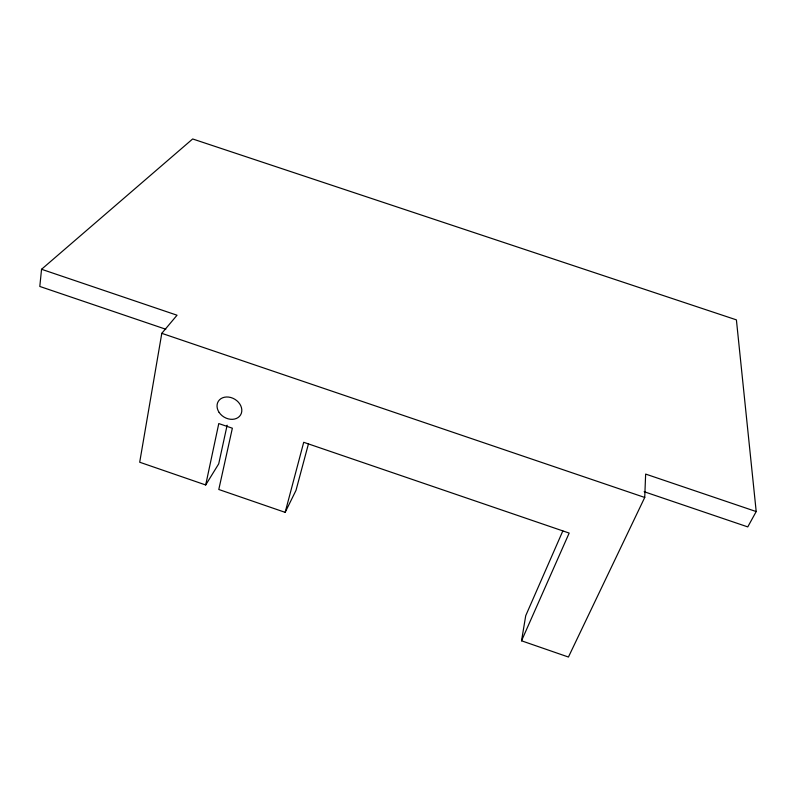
<?xml version="1.0" encoding="UTF-8"?>
<svg xmlns="http://www.w3.org/2000/svg" width="796" height="796" viewBox="0 0 796 796"><rect width="100%" height="100%" fill="white"/><g stroke="black" fill="none" stroke-linecap="round" stroke-linejoin="round"><path stroke-width="1.19" d="M562.842 530.902L525.718 615.716L521.529 640.8L568.434 657.038L644.73 497.46L645.646 474.078L756.2 511.559L747.762 526.902L644.153 491.709M756.2 511.559L736.399 319.863L192.662 138.962L41.551 269.277L39.8 286.451L165.797 329.245M41.551 269.277L177.04 315.216L161.797 333.335L139.698 462.227L205.696 484.973L218.711 463.849L227.139 425.193M205.696 484.973L218.781 423.562L232.362 428.208L218.791 489.49L285.157 512.355L295.993 490.406L308.4 444.059M285.157 512.355L303.704 442.297L569.17 533.071L521.529 640.8M161.797 333.335L644.73 497.46M219.129 412.428A13.054 10.418 31.2 0 0 240.551 414.985A13.054 10.418 31.2 0 0 228.601 397.075A13.054 10.418 31.2 0 0 219.129 412.428"/></g></svg>
